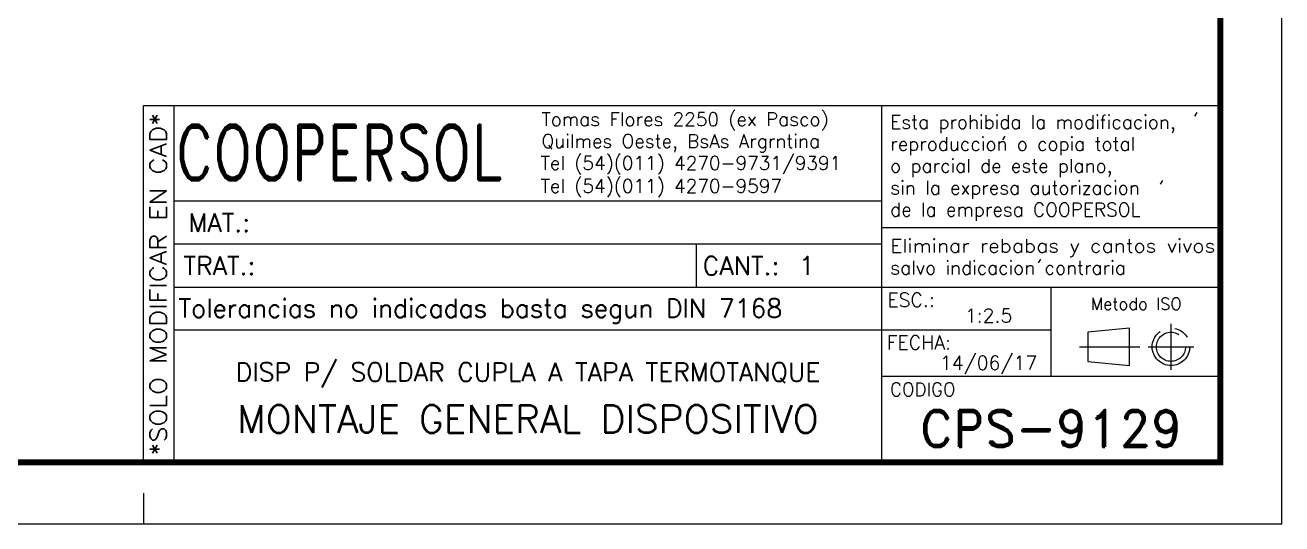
# Model space of a CAD drawing. Extents: x 0 to 2102, y 0 to 1485.
# Drawn here: x 1592 to 2102, y 0 to 203 of the extents above; entities that cross this region are included whole.
import ezdxf
from ezdxf.enums import TextEntityAlignment as Align

# ---------------------------------------------------------------- set-up
doc = ezdxf.new("R2010")
doc.units = 0
doc.header["$LTSCALE"] = 10
doc.header["$MEASUREMENT"] = 0
doc.linetypes.add('CENTER', pattern=[2, 1.25, -0.25, 0.25, -0.25])
doc.layers.get('0').update_dxf_attribs({"linetype": 'CONTINUOUS'})
doc.layers.add('1', color=1, linetype='CENTER')
doc.styles.add('ROMAND', font='ROMAND')
doc.styles.add('ROMANS', font='ROMANS.SHX')

# ---------------------------------------------------------------- blocks, each defined once
blk = doc.blocks.new('A1G')
blk.add_line((656, 5), (656, 0))
blk.add_lwpolyline([(0, 0), (841, 0), (841, 594), (0, 594)], close=True)
at = {"const_width": 1}
blk.add_lwpolyline([(25, 10), (831, 10), (831, 584), (25, 584)], close=True, dxfattribs=at)
blk = doc.blocks.new('COOPERSOLROT-02')
for p, q in [((0, 58), (175, 58)), ((0, 0), (0, 58)), ((5, 0), (5, 58)), ((120, 0), (120, 58)), ((175, 0), (175, 58)), ((5, 42.5), (120, 42.5)), ((120, 38.19), (175, 38.19)), ((5, 35.5), (120, 35.5)), ((89.89, 28.5), (89.89, 35.5)), ((5, 28.5), (175, 28.5)), ((147.5, 14), (147.5, 28.5)), ((147.5, 21.5), (5, 21.5)), ((120, 14), (175, 14)), ((0, 0), (175, 0))]:
    blk.add_line(p, q)
at = {"color": 1, "linetype": 'CENTER'}
blk.add_line((166.98, 22.51), (166.98, 15.06), dxfattribs=at)
for points in [[(152.09, 18.79), (161.93, 18.79)], [(163.26, 18.79), (170.71, 18.79)]]:
    blk.add_lwpolyline(points, dxfattribs=at)
at = {"layer": '1'}
for points in [[(170.85, 56.26), (171.21, 56.85)], [(139.66, 52.43), (140.02, 53.02)], [(165.28, 45.22), (165.64, 45.81)], [(145.46, 32.42), (145.82, 33.01)]]:
    blk.add_lwpolyline(points, dxfattribs=at)
blk.add_lwpolyline([(160.25, 18.79), (160.25, 21.83), (153.47, 21.16), (153.47, 16.41), (160.25, 15.74)], close=True, dxfattribs=at)
for radius in [3.05, 2.37]:
    blk.add_circle((166.98, 18.79), radius, dxfattribs=at)
at = {"style": 'ROMANS', "width": 0.996387}
blk.add_text('*SOLO MODIFICAR EN CAD*', height=2.7, rotation=90, dxfattribs=at).set_placement((3.77, 1.09), (3.77, 56.81), align=Align.FIT)
at = {"style": 'ROMAND', "width": 0.75}
blk.add_text('COOPERSOL', height=9, dxfattribs=at).set_placement((5.26, 45.85))
at = {"style": 'ROMANS'}
for s, p in [('MAT.:', (7.32, 37.47)), ('TRAT.:', (6.5, 30.47)), ('CANT.:', (90.89, 30.47)), ('Tolerancias no indicadas basta segun DIN 7168', (5.7, 23.56))]:
    blk.add_text(s, height=3, dxfattribs=at).set_placement(p)
for tag, height, style, p in [('CONJUNTO', 2.3, 'ROMANS', (62.5, 17.5)), ('SUBCONJUNTO', 3, 'ROMANS', (62.5, 11.5)), ('COD-PLA', 6, 'ROMAND', (147.5, 5.5)), ('DENOMINACION', 4.5, 'ROMANS', (62.5, 4.75))]:
    blk.add_attdef(tag, text='', height=height, dxfattribs=dict(style=style)).set_placement(p, align=Align.MIDDLE)
at = {"layer": '1', "style": 'ROMANS'}
for s, height, p in [('Tomas Flores 2250 (ex Pasco)', 2.2, (64.69, 54.68)), ('Esta prohibida la modificacion,', 2.2, (121.36, 54.23)), ('Quilmes Oeste, BsAs Argrntina', 2.2, (64.69, 51.12)), ('reproduccion o copia total', 2.2, (121.36, 50.67)), ('Tel (54)(011) 4270-9731/9391', 2.2, (64.55, 47.56)), ('o parcial de este plano,', 2.2, (121.36, 47.11)), ('Tel (54)(011) 4270-9597', 2.2, (64.55, 43.83)), ('sin la expresa autorizacion ', 2.2, (121.36, 43.55)), ('de la empresa COOPERSOL', 2.2, (121.36, 39.99)), ('salvo indicacion contraria', 2.2, (121.36, 30.54)), ('ESC.:', 2.25, (120.89, 25.29)), ('FECHA:', 2.25, (120.81, 18.36)), ('CODIGO', 2.16, (121.33, 10.78))]:
    blk.add_text(s, height=height, dxfattribs=at).set_placement(p)
at = {"layer": '1', "style": 'ROMANS', "width": 0.96139}
blk.add_text('Eliminar rebabas y cantos vivos', height=2.2, dxfattribs=at).set_placement((121.34, 34.1), (174.21, 34.1), align=Align.FIT)
at = {"layer": '1', "style": 'ROMANS'}
blk.add_text('Metodo ISO', height=1.948, dxfattribs=at).set_placement((161.34, 25.77), align=Align.MIDDLE)
for tag, p in [('MAT', (22.51, 37.47)), ('TRAT', (22.51, 30.47)), ('CANT', (106.49, 30.47))]:
    blk.add_attdef(tag, p, '', height=3, dxfattribs=at)
for tag, p in [('ESC', (137.33, 22.73)), ('FECHA', (137.33, 15.06))]:
    blk.add_attdef(tag, text='', height=2.25, dxfattribs=at).set_placement(p, align=Align.CENTER)

msp = doc.modelspace()

# ---------------------------------------------------------------- block references
at = {"xscale": 2.5, "yscale": 2.5, "zscale": 2.5}
msp.add_blockref('A1G', (0, 0), dxfattribs=at)
ref = msp.add_blockref('COOPERSOLROT-02', (1640, 25), dxfattribs=dict(xscale=2.5, yscale=2.5, zscale=2.5))
ref.add_attrib('COD-PLA', 'CPS-9129', dxfattribs={"height": 15, "style": 'ROMAND'}).set_placement((2008.75, 38.75), align=Align.MIDDLE)
ref.add_attrib('FECHA', '14/06/17', dxfattribs={"layer": '1', "height": 5.625, "style": 'ROMANS'}).set_placement((1983.34, 62.65), align=Align.CENTER)
ref.add_attrib('ESC', '1:2.5', dxfattribs={"layer": '1', "height": 5.625, "style": 'ROMANS'}).set_placement((1983.34, 81.82), align=Align.CENTER)
ref.add_attrib('CANT', '1', (1906.23, 101.17), dxfattribs={"layer": '1', "height": 7.5, "style": 'ROMANS'})
ref.add_attrib('DENOMINACION', 'MONTAJE GENERAL DISPOSITIVO', dxfattribs={"height": 11.25, "style": 'ROMANS'}).set_placement((1796.25, 42.59), align=Align.MIDDLE)
ref.add_attrib('SUBCONJUNTO', 'DISP P/ SOLDAR CUPLA A TAPA TERMOTANQUE', dxfattribs={"height": 7.5, "style": 'ROMANS'}).set_placement((1796.25, 61.19), align=Align.MIDDLE)

doc.saveas('drawing.dxf')
